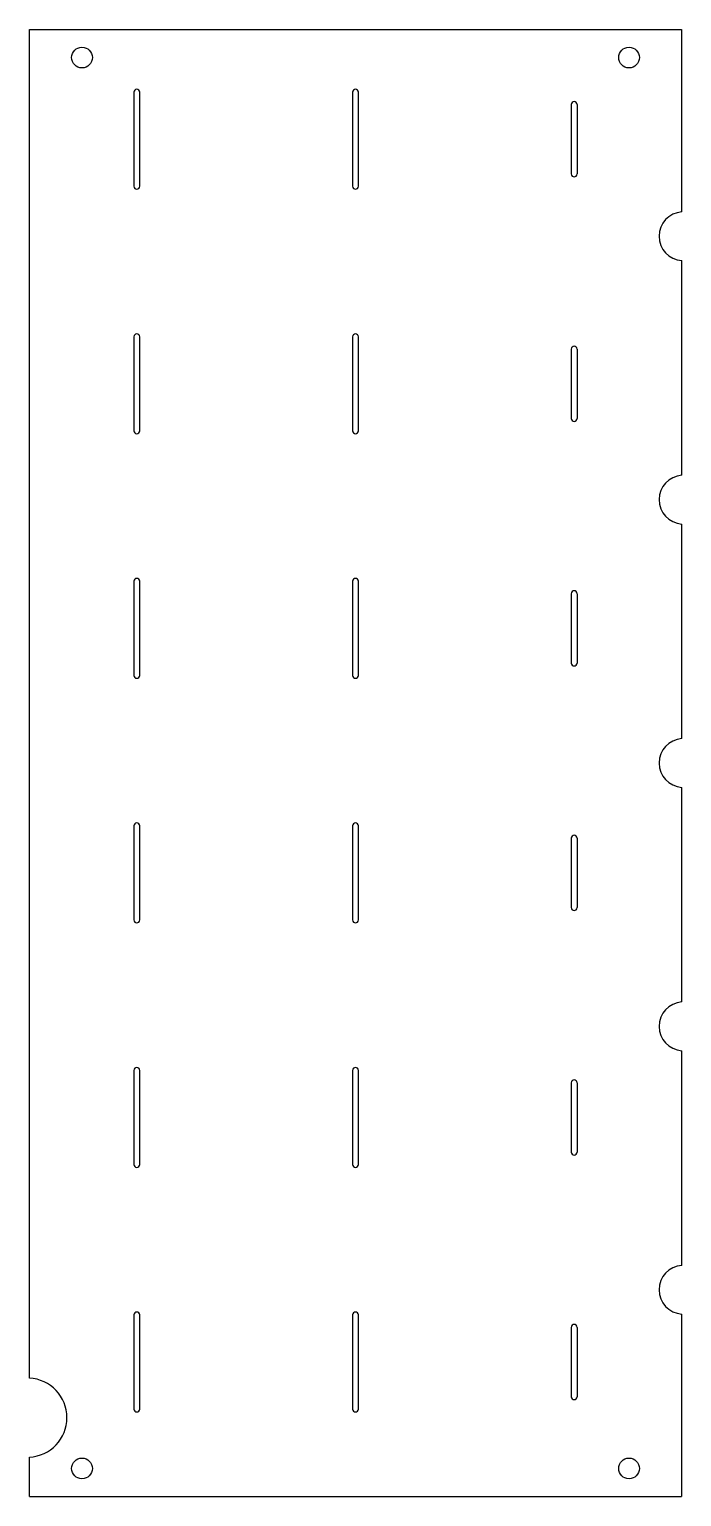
# Model space of a CAD drawing. Header units: millimetres. Extents: x -174 to 0, y -390 to 0.
import ezdxf

# ---------------------------------------------------------------- set-up
doc = ezdxf.new("R2010")
doc.units = ezdxf.units.MM

msp = doc.modelspace()

# ---------------------------------------------------------------- linework, layer by layer
at = {"color": 7, "linetype": 'Continuous', "lineweight": 25}
for p, q in [((-173.95, 0), (-0.5, 0)), ((-173.95, -358.51), (-173.95, 0)), ((-0.5, 0), (-0.5, -48.52)), ((-146.16, -16.71), (-146.16, -41.71)), ((-144.59, -41.71), (-144.59, -16.71)), ((-88.01, -16.71), (-88.01, -41.71)), ((-86.44, -41.71), (-86.44, -16.71)), ((-29.86, -20), (-29.86, -38.43)), ((-28.29, -20), (-28.29, -38.43)), ((-0.5, -61.48), (-0.5, -118.52)), ((-146.16, -81.71), (-146.16, -106.71)), ((-144.59, -106.71), (-144.59, -81.71)), ((-88.01, -81.71), (-88.01, -106.71)), ((-86.44, -106.71), (-86.44, -81.71)), ((-29.86, -85), (-29.86, -103.43)), ((-28.29, -85), (-28.29, -103.43)), ((-0.5, -131.48), (-0.5, -188.52)), ((-146.16, -146.71), (-146.16, -171.71)), ((-144.59, -171.71), (-144.59, -146.71)), ((-88.01, -146.71), (-88.01, -171.71)), ((-86.44, -171.71), (-86.44, -146.71)), ((-29.86, -150), (-29.86, -168.43)), ((-28.29, -150), (-28.29, -168.43)), ((-0.5, -201.48), (-0.5, -258.52)), ((-146.16, -211.71), (-146.16, -236.71)), ((-144.59, -236.71), (-144.59, -211.71)), ((-88.01, -211.71), (-88.01, -236.71)), ((-86.44, -236.71), (-86.44, -211.71)), ((-29.86, -215), (-29.86, -233.43)), ((-28.29, -215), (-28.29, -233.43)), ((-0.5, -271.48), (-0.5, -328.52)), ((-146.16, -276.71), (-146.16, -301.71)), ((-144.59, -301.71), (-144.59, -276.71)), ((-88.01, -276.71), (-88.01, -301.71)), ((-86.44, -301.71), (-86.44, -276.71)), ((-29.86, -280), (-29.86, -298.43)), ((-28.29, -280), (-28.29, -298.43)), ((-146.16, -341.71), (-146.16, -366.71)), ((-144.59, -366.71), (-144.59, -341.71)), ((-88.01, -341.71), (-88.01, -366.71)), ((-86.44, -366.71), (-86.44, -341.71)), ((-0.5, -341.48), (-0.5, -390)), ((-29.86, -345), (-29.86, -363.43)), ((-28.29, -345), (-28.29, -363.43)), ((-173.95, -390), (-173.95, -379.49)), ((-173.95, -390), (-0.5, -390))]:
    msp.add_line(p, q, dxfattribs=at)
for centre in [(-159.95, -7.5), (-14.5, -7.5), (-159.95, -382.5), (-14.5, -382.5)]:
    msp.add_circle(centre, 2.75, dxfattribs=at)
for centre, radius, start, end in [((-145.38, -16.71), 0.785, 0, 180), ((-87.23, -16.71), 0.785, 0, 180), ((-29.08, -20), 0.785, 0, 180), ((-29.08, -38.43), 0.785, 180, 0), ((-145.38, -41.71), 0.785, 180, 0), ((-87.23, -41.71), 0.785, 180, 0), ((0, -55), 6.5, 94.3954, 265.6046), ((-145.38, -81.71), 0.785, 0, 180), ((-87.23, -81.71), 0.785, 0, 180), ((-29.08, -85), 0.785, 0, 180), ((-29.08, -103.43), 0.785, 180, 0), ((-145.38, -106.71), 0.785, 180, 0), ((-87.23, -106.71), 0.785, 180, 0), ((0, -125), 6.5, 94.3954, 265.6046), ((-145.38, -146.71), 0.785, 0, 180), ((-87.23, -146.71), 0.785, 0, 180), ((-29.08, -150), 0.785, 0, 180), ((-29.08, -168.43), 0.785, 180, 0), ((-145.38, -171.71), 0.785, 180, 0), ((-87.23, -171.71), 0.785, 180, 0), ((0, -195), 6.5, 94.3954, 265.6046), ((-145.38, -211.71), 0.785, 0, 180), ((-87.23, -211.71), 0.785, 0, 180), ((-29.08, -215), 0.785, 0, 180), ((-29.08, -233.43), 0.785, 180, 0), ((-145.38, -236.71), 0.785, 180, 0), ((-87.23, -236.71), 0.785, 180, 0), ((0, -265), 6.5, 94.3954, 265.6046), ((-145.38, -276.71), 0.785, 0, 180), ((-87.23, -276.71), 0.785, 0, 180), ((-29.08, -280), 0.785, 0, 180), ((-29.08, -298.43), 0.785, 180, 0), ((-145.38, -301.71), 0.785, 180, 0), ((-87.23, -301.71), 0.785, 180, 0), ((0, -335), 6.5, 94.3954, 265.6046), ((-145.38, -341.71), 0.785, 0, 180), ((-87.23, -341.71), 0.785, 0, 180), ((-29.08, -345), 0.785, 0, 180), ((-174.45, -369), 10.5, 272.7294, 87.2706), ((-29.08, -363.43), 0.785, 180, 0), ((-145.38, -366.71), 0.785, 180, 0), ((-87.23, -366.71), 0.785, 180, 0)]:
    msp.add_arc(centre, radius, start, end, dxfattribs=at)

doc.saveas('drawing.dxf')
